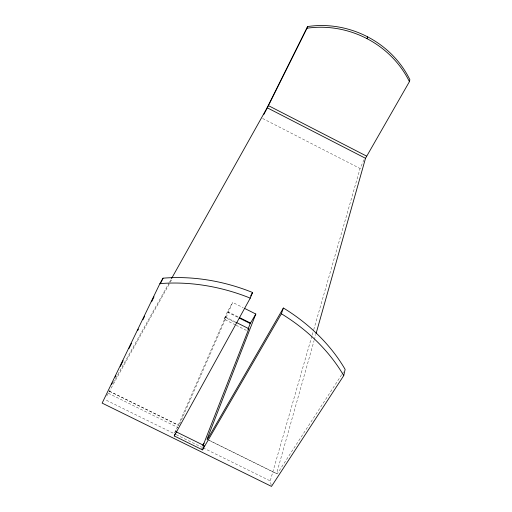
<?xml version="1.0" encoding="UTF-8"?>
<svg xmlns="http://www.w3.org/2000/svg" width="512" height="512" viewBox="0 0 512 512"><rect width="100%" height="100%" fill="white"/><g stroke="black" fill="none" stroke-linecap="round" stroke-linejoin="round"><path stroke-width="0.38" stroke-dasharray="2.56 1.92" d="M341.645 374.752L277.21 473.856L276.55 473.632L314.093 340.576M314.31 339.808L315.827 334.426M271.187 485.03L270.24 480.909L311.962 335.84M312.186 335.072L313.51 330.464M313.728 329.696L360.09 168.506L364.096 159.526M201.517 449.504L202.342 447.405M179.648 424.102L232.672 302.419L243.194 307.699M235.398 324.902L224.154 319.277L227.309 312.051L232.672 302.419M175.13 432.339L176.032 430.272M224.154 319.277L226.15 315.584L176.333 429.587L174.118 433.606L104.787 399.488M106.739 395.994L169.901 282.893M170.291 282.195L172.243 278.701M113.331 382.528L169.165 282.797M169.555 282.099L171.117 279.315M342.08 374.08L343.821 371.405M109.28 391.11L179.238 425.587M209.485 440.486L277.21 473.856M109.357 391.251L178.298 425.222M207.712 439.712L276.55 473.632M108.256 393.229L178.112 427.635M176.237 434.65L201.696 447.174M203.123 447.878L270.24 480.909M236.102 325.254L247.354 330.88M227.674 311.648L238.835 317.235M227.309 312.051L237.734 317.274M235.398 321.997L225.51 317.043L225.146 317.434L235.706 322.714M262.63 118.483L360.09 168.506"/><path stroke-width="0.77" d="M283.379 308.038L281.37 313.811L202.515 449.869L174.246 435.962L250.234 298.176L252.544 292.538L251.43 292.032A159.757 121.069 22.1 0 0 163.034 278.182L159.91 283.616L102.138 403.104L271.501 486.4L343.738 375.622L345.126 369.395A159.757 121.069 22.1 0 0 284.435 308.627L283.379 308.038L207.347 439.437L206.995 439.36L255.821 314.029L244.595 308.397M316.045 333.658L365.517 158.304L409.414 81.651L409.862 79.661A92.557 85.056 22.3 0 0 307.712 26.541L267.162 107.744L171.507 278.618M367.002 38.656L367.68 36.877M202.515 449.869L204.179 445.6L176.077 431.763M247.93 329.414L250.24 323.533L255.821 314.029M202.893 446.003L248.826 328.717L236.109 322.349M174.246 435.962L175.162 433.862M111.686 384.307L112.384 382.874M115.155 377.133L115.853 375.699M120.358 366.381L123.136 360.646M129.037 348.454L131.462 343.437M137.709 330.528L138.4 329.094M142.912 319.77L144.646 316.186M151.584 301.843L154.016 296.826M160.256 283.917L163.034 278.182M267.194 108.019L307.712 26.541M263.674 114.752L266.842 108.698M250.618 296.038L252.544 292.538M202.842 445.19L203.987 443.206M248.378 329.056L248.826 328.717M250.234 298.176L249.114 297.67A161.165 121.594 22.1 0 0 159.91 283.616M239.533 317.587L250.688 323.174M239.123 317.965L250.24 323.533M268.288 105.562L366.566 156.09M267.162 107.744L365.517 158.304M281.37 313.811L282.438 314.413A161.165 121.594 22.1 0 1 343.738 375.622M306.726 28.256A93.024 85.382 22.3 0 1 409.414 81.651"/></g></svg>
